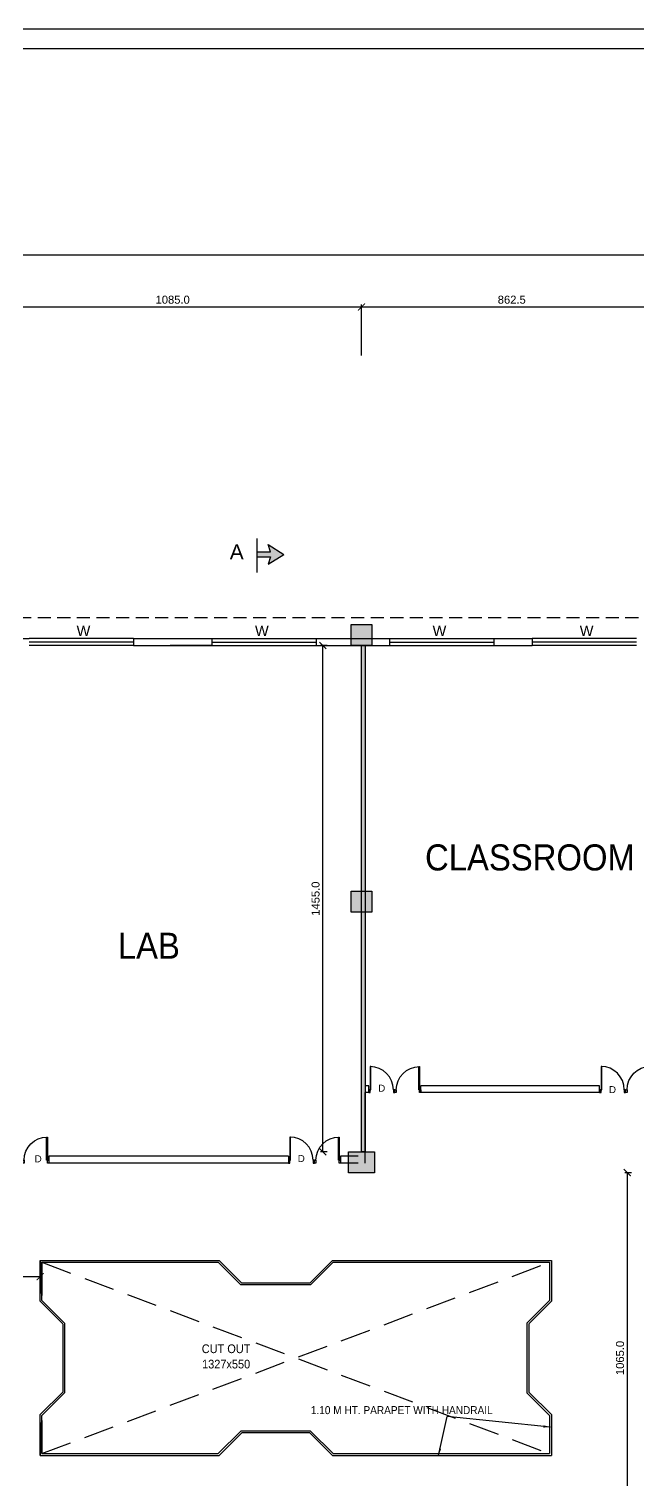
# Model space of a CAD drawing. Extents: x 53439 to 79867, y -144071 to -73305.
# Drawn here: x 70462 to 72211, y -84301 to -80131 of the extents above; entities that cross this region are included whole.
import ezdxf

# ---------------------------------------------------------------- set-up
doc = ezdxf.new("R2010")
doc.units = 0
doc.header["$LTSCALE"] = 0.1
doc.header["$MEASUREMENT"] = 0
doc.header["$PDMODE"] = 35
doc.header["$PDSIZE"] = -0.8
doc.linetypes.add('HIDDEN', pattern=[0.375, 0.25, -0.125])
doc.layers.get('0').update_dxf_attribs({"linetype": 'CONTINUOUS'})
doc.layers.get('DEFPOINTS').update_dxf_attribs({"linetype": 'CONTINUOUS'})
for name, color, linetype in [('BOR', 200, 'CONTINUOUS'), ('BOR1', 230, 'CONTINUOUS'), ('DOOR', 30, 'CONTINUOUS'), ('HAT', 253, 'CONTINUOUS'), ('LAYER4', 130, 'CONTINUOUS'), ('TEXT', 7, 'CONTINUOUS'), ('THIN_HA', 253, 'CONTINUOUS'), ('WALL', 6, 'CONTINUOUS'), ('WIN', 102, 'CONTINUOUS')]:
    doc.layers.add(name, color=color, linetype=linetype)
doc.styles.add('1MM', font='arial.ttf')
doc.styles.add('DIM', font='arial.ttf', dxfattribs={"width": 0.7, "height": 1})
doc.styles.add('DUTCH', font='arial.ttf')
doc.dimstyles.new('KRI', dxfattribs={"dimtxt": 23, "dimasz": 20, "dimexe": 7, "dimexo": 0, "dimgap": 9, "dimtad": 1, "dimdec": 1, "dimzin": 1, "dimtxsty": '1MM', "dimblk": 'ARCHTICK', "dimcen": 0.5, "dimclrd": 252, "dimclre": 252, "dimclrt": 7, "dimaunit": 1, "dimadec": 8, "dimazin": 3, "dimtfac": 1, "dimtdec": 1, "dimtmove": 0, "dimatfit": 3})

# ---------------------------------------------------------------- blocks, each defined once
blk = doc.blocks.new('A$C764D24B9')
at = {"layer": 'DOOR'}
for points in [[(0.056, 0.111), (0.083, 0.111), (0.083, 1), (0.056, 1)], [(0, 0), (0.056, 0), (0.056, 0.111), (0, 0.111)], [(0.944, 0), (1, 0), (1, 0.111), (0.944, 0.111)]]:
    blk.add_lwpolyline(points, close=True, dxfattribs=at)
blk.add_arc((0.056, 0.111), 0.889, 0, 90, dxfattribs=at)
blk = doc.blocks.new('_ARCHTICK')
at = {"layer": 'WALL', "color": 0, "const_width": 0.15}
blk.add_lwpolyline([(-0.5, -0.5), (0.5, 0.5)], dxfattribs=at)
blk = doc.blocks.new('*D340')
at = {"layer": 'DEFPOINTS', "color": 0, "linetype": 'CONTINUOUS', "ltscale": 0.1}
for p in [(70234.5, -83717, 0), (70494.5, -83716.2), (70494.5, -83717, 4.5)]:
    blk.add_point(p, dxfattribs=at)
at = {"layer": 'LAYER4', "color": 252, "linetype": 'CONTINUOUS', "ltscale": 0.1}
for p, q in [((70234.5, -83717), (70234.5, -83709.2)), ((70234.5, -83716.2), (70494.5, -83716.2)), ((70494.5, -83717), (70494.5, -83709.2))]:
    blk.add_line(p, q, dxfattribs=at)
at = {"layer": 'LAYER4', "color": 252, "linetype": 'CONTINUOUS', "ltscale": 0.1, "xscale": 20, "yscale": 20, "zscale": 20, "rotation": 180}
blk.add_blockref('_ARCHTICK', (70234.5, -83716.2), dxfattribs=at)
at = {"layer": 'LAYER4', "color": 252, "linetype": 'CONTINUOUS', "ltscale": 0.1, "xscale": 20, "yscale": 20, "zscale": 20}
blk.add_blockref('_ARCHTICK', (70494.5, -83716.2), dxfattribs=at)
at = {"layer": 'LAYER4', "color": 7, "linetype": 'CONTINUOUS', "ltscale": 0.1, "insert": (70364.5, -83695.4), "char_height": 23, "attachment_point": 5, "style": '1MM'}
blk.add_mtext('260.0', dxfattribs=at)
blk = doc.blocks.new('YTTU')
at = {"layer": 'THIN_HA', "linetype": 'CONTINUOUS', "ltscale": 0.1}
blk.add_hatch(color=2, dxfattribs=at).paths.add_polyline_path([(-6879.58, -1156.369), (-6878.83, -1156.369), (-6878.83, -1156.969), (-6879.58, -1156.969)])
at = {"layer": 'THIN_HA', "color": 2, "linetype": 'CONTINUOUS', "ltscale": 0.1}
blk.add_lwpolyline([(-6879.58, -1156.369), (-6878.83, -1156.369), (-6878.83, -1156.969), (-6879.58, -1156.969)], close=True, dxfattribs=at)
blk = doc.blocks.new('HYTYH')
at = {"layer": 'THIN_HA', "linetype": 'CONTINUOUS', "ltscale": 0.1}
for points in [[(-6814.405, -1129.969), (-6813.805, -1129.969), (-6813.805, -1130.569), (-6814.405, -1130.569)], [(-6814.405, -1137.632), (-6813.805, -1137.632), (-6813.805, -1138.232), (-6814.405, -1138.232)]]:
    blk.add_hatch(color=2, dxfattribs=at).paths.add_polyline_path(points)
at = {"layer": 'THIN_HA', "color": 2, "linetype": 'CONTINUOUS', "ltscale": 0.1}
for points in [[(-6814.405, -1129.969), (-6813.805, -1129.969), (-6813.805, -1130.569), (-6814.405, -1130.569)], [(-6814.405, -1137.632), (-6813.805, -1137.632), (-6813.805, -1138.232), (-6814.405, -1138.232)]]:
    blk.add_lwpolyline(points, close=True, dxfattribs=at)
at = {"layer": 'THIN_HA', "color": 2, "linetype": 'CONTINUOUS'}
blk.add_blockref('YTTU', (65.1, 11.25), dxfattribs=at)
blk = doc.blocks.new('*D280')
at = {"layer": 'DEFPOINTS', "color": 0, "linetype": 'CONTINUOUS', "ltscale": 0.1}
for p in [(71417.4, -80929.7), (70332.4, -81044.5), (71417.4, -81068.9)]:
    blk.add_point(p, dxfattribs=at)
at = {"layer": 'WALL', "color": 252, "linetype": 'CONTINUOUS', "ltscale": 0.1}
for p, q in [((70332.4, -81044.5), (70332.4, -80922.7)), ((70332.4, -80929.7), (71417.4, -80929.7)), ((71417.4, -81068.9), (71417.4, -80922.7))]:
    blk.add_line(p, q, dxfattribs=at)
at = {"layer": 'WALL', "color": 252, "linetype": 'CONTINUOUS', "ltscale": 0.1, "xscale": 20, "yscale": 20, "zscale": 20, "rotation": 180}
blk.add_blockref('_ARCHTICK', (70332.4, -80929.7), dxfattribs=at)
at = {"layer": 'WALL', "color": 252, "linetype": 'CONTINUOUS', "ltscale": 0.1, "xscale": 20, "yscale": 20, "zscale": 20}
blk.add_blockref('_ARCHTICK', (71417.4, -80929.7), dxfattribs=at)
at = {"layer": 'WALL', "color": 7, "linetype": 'CONTINUOUS', "ltscale": 0.1, "insert": (70874.9, -80908.9), "char_height": 23, "attachment_point": 5, "style": '1MM'}
blk.add_mtext('1085.0', dxfattribs=at)
blk = doc.blocks.new('*D281')
at = {"layer": 'DEFPOINTS', "color": 0, "linetype": 'CONTINUOUS', "ltscale": 0.1}
for p in [(72279.9, -80929.7), (72279.9, -81057.7), (71417.4, -81068.9)]:
    blk.add_point(p, dxfattribs=at)
at = {"layer": 'WALL', "color": 252, "linetype": 'CONTINUOUS', "ltscale": 0.1}
for p, q in [((71417.4, -81068.9), (71417.4, -80922.7)), ((71417.4, -80929.7), (72279.9, -80929.7)), ((72279.9, -81057.7), (72279.9, -80922.7))]:
    blk.add_line(p, q, dxfattribs=at)
at = {"layer": 'WALL', "color": 252, "linetype": 'CONTINUOUS', "ltscale": 0.1, "xscale": 20, "yscale": 20, "zscale": 20, "rotation": 180}
blk.add_blockref('_ARCHTICK', (71417.4, -80929.7), dxfattribs=at)
at = {"layer": 'WALL', "color": 252, "linetype": 'CONTINUOUS', "ltscale": 0.1, "xscale": 20, "yscale": 20, "zscale": 20}
blk.add_blockref('_ARCHTICK', (72279.9, -80929.7), dxfattribs=at)
at = {"layer": 'WALL', "color": 7, "linetype": 'CONTINUOUS', "ltscale": 0.1, "insert": (71848.7, -80908.9), "char_height": 23, "attachment_point": 5, "style": '1MM'}
blk.add_mtext('862.5', dxfattribs=at)
blk = doc.blocks.new('*D285')
at = {"layer": 'DEFPOINTS', "color": 0, "linetype": 'CONTINUOUS', "ltscale": 0.1}
for p in [(74300.5, -80780.1), (60562.4, -80846.3), (74300.5, -80846.3, 0)]:
    blk.add_point(p, dxfattribs=at)
at = {"layer": 'WALL', "color": 252, "linetype": 'CONTINUOUS', "ltscale": 0.1}
for p, q in [((60562.4, -80846.3), (60562.4, -80773.1)), ((60562.4, -80780.1), (74300.5, -80780.1)), ((74300.5, -80846.3), (74300.5, -80773.1))]:
    blk.add_line(p, q, dxfattribs=at)
at = {"layer": 'WALL', "color": 252, "linetype": 'CONTINUOUS', "ltscale": 0.1, "xscale": 20, "yscale": 20, "zscale": 20, "rotation": 180}
blk.add_blockref('_ARCHTICK', (60562.4, -80780.1), dxfattribs=at)
at = {"layer": 'WALL', "color": 252, "linetype": 'CONTINUOUS', "ltscale": 0.1, "xscale": 20, "yscale": 20, "zscale": 20}
blk.add_blockref('_ARCHTICK', (74300.5, -80780.1), dxfattribs=at)
at = {"layer": 'WALL', "color": 7, "linetype": 'CONTINUOUS', "ltscale": 0.1, "insert": (67431.4, -80759.4), "char_height": 23, "attachment_point": 5, "style": '1MM'}
blk.add_mtext('13738.1', dxfattribs=at)
blk = doc.blocks.new('A$C2D1352FE')
at = {"layer": 'HAT', "linetype": 'CONTINUOUS', "ltscale": 0.1}
blk.add_hatch(color=256, dxfattribs=at).paths.add_polyline_path([(65.2, 110.8), (25.3, 47), (54.5, 56.6), (54.5, 0), (75.9, 0), (75.9, 56.6), (105.2, 47)])
at = {"layer": 'WALL', "linetype": 'CONTINUOUS', "ltscale": 0.1}
for p, q in [((25.3, 47), (65.2, 110.8)), ((105.2, 47), (65.2, 110.8)), ((0, 0), (139.2, 0)), ((54.5, 56.6), (25.3, 47)), ((54.5, 0), (54.5, 56.6)), ((75.9, 0), (75.9, 56.6)), ((75.9, 56.6), (105.2, 47))]:
    blk.add_line(p, q, dxfattribs=at)
blk = doc.blocks.new('*D414')
at = {"layer": 'DEFPOINTS', "color": 0, "linetype": 'CONTINUOUS', "ltscale": 0.1}
for p in [(71306.2, -81902.5), (71427.4, -81902.5), (71427.4, -83357.5)]:
    blk.add_point(p, dxfattribs=at)
at = {"layer": 'WALL', "color": 252, "ltscale": 0.1}
for p, q in [((71318.7, -81902.5), (71299.2, -81902.5)), ((71306.2, -83357.5), (71306.2, -81902.5)), ((71318.7, -83357.5), (71299.2, -83357.5))]:
    blk.add_line(p, q, dxfattribs=at)
at = {"layer": 'WALL', "color": 252, "linetype": 'CONTINUOUS', "ltscale": 0.1, "xscale": 20, "yscale": 20, "zscale": 20}
for p, rotation in [((71306.2, -81902.5), 90), ((71306.2, -83357.5), 270)]:
    blk.add_blockref('_ARCHTICK', p, dxfattribs=dict(at, rotation=rotation))
at = {"layer": 'WALL', "color": 7, "linetype": 'CONTINUOUS', "ltscale": 0.1, "insert": (71285.4, -82630), "char_height": 23, "attachment_point": 5, "rotation": 90, "style": '1MM'}
blk.add_mtext('1455.0', dxfattribs=at)
blk = doc.blocks.new('*D421')
at = {"layer": 'DEFPOINTS', "color": 0, "linetype": 'CONTINUOUS', "ltscale": 0.1}
for p in [(72269.9, -83417.5), (72180.5, -84482.5), (72269.9, -84482.5)]:
    blk.add_point(p, dxfattribs=at)
at = {"layer": 'WALL', "color": 252, "ltscale": 0.1}
for p, q in [((72193, -83417.5), (72173.5, -83417.5)), ((72180.5, -83417.5), (72180.5, -84482.5)), ((72193, -84482.5), (72173.5, -84482.5))]:
    blk.add_line(p, q, dxfattribs=at)
at = {"layer": 'WALL', "color": 252, "linetype": 'CONTINUOUS', "ltscale": 0.1, "xscale": 20, "yscale": 20, "zscale": 20}
for p, rotation in [((72180.5, -83417.5), 90), ((72180.5, -84482.5), 270)]:
    blk.add_blockref('_ARCHTICK', p, dxfattribs=dict(at, rotation=rotation))
at = {"layer": 'WALL', "color": 7, "linetype": 'CONTINUOUS', "ltscale": 0.1, "insert": (72159.7, -83950), "char_height": 23, "attachment_point": 5, "rotation": 90, "style": '1MM'}
blk.add_mtext('1065.0', dxfattribs=at)

msp = doc.modelspace()

# ---------------------------------------------------------------- hatches: boundary and pattern name
at = {"layer": 'WALL', "linetype": 'CONTINUOUS', "ltscale": 0.1}
h = msp.add_hatch(dxfattribs=at)
h.set_pattern_fill('ANSI31')
h.paths.add_polyline_path([(71417.39, -81902.49), (71427.39, -81902.49), (71427.39, -83357.49), (71417.39, -83357.49)])

# ---------------------------------------------------------------- linework, layer by layer
at = {"layer": 'BOR'}
msp.add_lwpolyline([(75675.95, -80187.4), (59468.14, -80187.4), (59468.14, -88378.68), (75675.95, -88378.68)], close=True, dxfattribs=at)
at = {"layer": 'BOR1'}
msp.add_lwpolyline([(75732.48, -80130.87), (59411.61, -80130.87), (59411.61, -88435.21), (75732.48, -88435.21)], close=True, dxfattribs=at)
at = {"layer": 'DOOR', "linetype": 'HIDDEN', "ltscale": 1500}
msp.add_line((65312.39, -81822.49), (72349.93, -81822.49), dxfattribs=at)
at = {"layer": 'LAYER4', "linetype": 'CONTINUOUS', "ltscale": 0.1}
for p, q in [((70494.49, -83669.99, 4.09), (71008.05, -83669.99, 2.31)), ((70494.49, -83669.99, 4.49), (70494.49, -83764.99, 4.49)), ((70494.49, -83787.07, 4.63), (70494.49, -83669.99, 4.63)), ((70499.49, -83674.99, 4.09), (71005.98, -83674.99, 2.32)), ((70499.49, -83674.99, 4.49), (70499.49, -83769.99, 4.49)), ((70499.49, -83784.99, 4.63), (70499.49, -83674.99, 4.63)), ((70756.74, -83669.99, -4.77), (71008.05, -83669.99, -2.53)), ((71005.98, -83674.99, 2.31), (71070.98, -83739.99, 2.31)), ((71008.05, -83669.99, 2.31), (71073.05, -83734.99, 2.31)), ((71333.91, -83669.99, 2.31), (71268.91, -83734.99, 2.31)), ((71335.98, -83674.99, 2.31), (71270.98, -83739.99, 2.31)), ((71333.91, -83669.99, 2.31), (71962.43, -83669.99, 0)), ((71335.98, -83674.99, 2.31), (71957.43, -83674.99, 0)), ((71957.43, -83674.99, 0), (71957.43, -83784.4, 0)), ((71962.43, -83669.99, 0), (71962.43, -83787.07, 0)), ((71270.98, -83739.99, 2.31), (71070.98, -83739.99, 2.31)), ((71268.91, -83734.99, 2.31), (71073.05, -83734.99, 2.31)), ((70494.49, -83787.07, 4.63), (70559.49, -83852.07, 4.63)), ((70499.49, -83784.99, 4.63), (70564.49, -83849.99, 4.63)), ((71957.43, -83784.99, 0), (71892.43, -83849.99, 0)), ((71962.43, -83787.07, 0), (71897.43, -83852.07, 0)), ((70559.49, -83852.59, 4.63), (70559.49, -84047.92, 4.63)), ((70564.49, -83849.99, 4.63), (70564.49, -84049.99, 4.63)), ((71892.43, -83849.99, 0), (71892.43, -84049.99, 0)), ((71897.43, -83852.59, 0), (71897.43, -84047.92, 0)), ((70494.49, -84112.92), (70559.49, -84047.92)), ((70499.49, -84114.99), (70564.49, -84049.99)), ((71957.43, -84114.99, 0), (71892.43, -84049.99, 0)), ((71962.43, -84112.92, 0), (71897.43, -84047.92, 0)), ((70494.49, -84229.99), (70494.49, -84112.92)), ((70494.49, -84134.99), (70494.49, -84229.99)), ((70499.49, -84224.99), (70499.49, -84114.99)), ((70499.49, -84129.99), (70499.49, -84224.99)), ((71957.43, -84114.99), (71957.43, -84224.99)), ((71962.43, -84112.92), (71962.43, -84229.99)), ((71005.98, -84224.99), (71070.98, -84159.99)), ((71008.05, -84229.99), (71073.05, -84164.99)), ((71270.98, -84159.99), (71070.98, -84159.99)), ((71268.91, -84164.99), (71073.05, -84164.99)), ((71333.91, -84229.99), (71268.91, -84164.99)), ((71335.98, -84224.99), (71270.98, -84159.99)), ((70499.49, -84224.99), (71005.98, -84224.99)), ((71335.98, -84224.99), (71957.43, -84224.99)), ((70494.49, -84229.99), (71008.05, -84229.99)), ((71333.91, -84229.99), (71962.43, -84229.99))]:
    msp.add_line(p, q, dxfattribs=at)
at = {"layer": 'LAYER4', "color": 1, "linetype": 'HIDDEN', "ltscale": 3500}
for p, q in [((70499.49, -84224.99, 4.63), (71957.43, -83674.99, 0)), ((70499.49, -83674.99, 4.63), (71957.43, -84224.99, 0))]:
    msp.add_line(p, q, dxfattribs=at)
at = {"layer": 'WALL', "linetype": 'CONTINUOUS', "ltscale": 0.1}
for p, q in [((70322.39, -81882.49), (70462.39, -81882.49)), ((70762.39, -81882.49), (70987.39, -81882.49)), ((70762.39, -81882.49), (70987.39, -81882.49)), ((70762.39, -81882.49), (70762.39, -81902.49)), ((70987.39, -81882.49), (70987.39, -81902.49)), ((71287.39, -81882.49), (71427.39, -81882.49)), ((71287.39, -81882.49), (71287.39, -81902.49)), ((71407.39, -81882.49), (71497.4, -81882.49)), ((71407.39, -81882.49), (71497.4, -81882.49)), ((71497.4, -81882.49), (71497.4, -81902.49)), ((71797.4, -81882.49), (71907.42, -81882.49)), ((71797.4, -81882.49), (71907.42, -81882.49)), ((71797.4, -81882.49), (71907.42, -81882.49)), ((71797.4, -81882.49), (71797.4, -81902.49)), ((71907.42, -81882.49), (71907.42, -81902.49)), ((70762.39, -81902.49), (70987.39, -81902.49)), ((70762.39, -81902.49), (70987.39, -81902.49)), ((70987.39, -81902.49), (70867.39, -81902.49)), ((70867.39, -81902.49, 0), (70987.39, -81902.49, 0)), ((70987.39, -81902.49), (70867.39, -81902.49)), ((71287.39, -81902.49), (71407.39, -81902.49)), ((71407.39, -81902.49), (71497.4, -81902.49)), ((71407.39, -81902.49), (71497.4, -81902.49)), ((71797.4, -81902.49), (71907.42, -81902.49)), ((71797.4, -81902.49), (71907.42, -81902.49)), ((71797.4, -81902.49), (71907.42, -81902.49)), ((71437.84, -83167.49), (71427.39, -83167.49)), ((71437.84, -83187.49), (71437.84, -83167.49)), ((72100.84, -83167.49), (71587.84, -83167.49)), ((71587.84, -83187.49), (71587.84, -83167.49)), ((72100.84, -83187.49), (72100.84, -83167.49)), ((71427.39, -83387.49), (71427.39, -83187.49)), ((71427.39, -83389.99), (71427.39, -83187.49)), ((71437.84, -83187.49), (71427.39, -83187.49)), ((71437.84, -83187.49), (71427.39, -83187.49)), ((72100.84, -83187.49), (71587.84, -83187.49)), ((71207.23, -83369.99), (70519.14, -83369.99)), ((70519.14, -83369.99), (70519.14, -83389.99)), ((71207.23, -83389.99), (70519.14, -83389.99)), ((71207.23, -83369.99), (71207.23, -83389.99)), ((71407.39, -83369.99), (71357.23, -83369.99)), ((71357.23, -83369.99), (71357.23, -83389.99)), ((71407.39, -83389.99), (71357.23, -83389.99))]:
    msp.add_line(p, q, dxfattribs=at)
msp.add_lwpolyline([(70987.39, -81902.49), (70867.39, -81902.49)], dxfattribs=at)
at = {"layer": 'WALL', "color": 7, "linetype": 'CONTINUOUS', "ltscale": 0.1}
msp.add_lwpolyline([(71417.39, -81902.49), (71427.39, -81902.49), (71427.39, -83357.49), (71417.39, -83357.49)], close=True, dxfattribs=at)
at = {"layer": 'WIN'}
for p, q in [((70762.39, -81882.49, 0), (70462.39, -81882.49, 0)), ((70762.39, -81892.49, 0), (70462.39, -81892.49, 0)), ((70987.39, -81882.49, 0), (71287.39, -81882.49, 0)), ((70987.39, -81892.49, 0), (71287.39, -81892.49, 0)), ((71497.4, -81882.49, 0), (71797.4, -81882.49, 0)), ((71497.4, -81892.49, 0), (71797.4, -81892.49, 0)), ((72207.42, -81882.49, 0), (71907.42, -81882.49, 0)), ((72207.42, -81892.49, 0), (71907.42, -81892.49, 0)), ((70762.39, -81902.49, 0), (70462.39, -81902.49, 0)), ((70987.39, -81902.49, 0), (71287.39, -81902.49, 0)), ((71497.4, -81902.49, 0), (71797.4, -81902.49, 0)), ((72207.42, -81902.49, 0), (71907.42, -81902.49, 0))]:
    msp.add_line(p, q, dxfattribs=at)

# ---------------------------------------------------------------- block references
at = {"layer": 'HAT', "linetype": 'CONTINUOUS', "ltscale": 0.1, "xscale": 0.6999999999970896, "yscale": 0.6999999999970896, "zscale": 0.6999999999970896, "rotation": 270}
msp.add_blockref('A$C2D1352FE', (71116.65, -81594.95), dxfattribs=at)
at = {"layer": 'THIN_HA', "color": 2, "linetype": 'CONTINUOUS', "xscale": 100, "yscale": 100, "zscale": 100}
msp.add_blockref('HYTYH', (752827.85, 31154.42), dxfattribs=at)
at = {"layer": 'WALL', "linetype": 'CONTINUOUS', "ltscale": 0.1}
for p, xscale, yscale, zscale in [((71437.84, -83187.49), 75.00000000116415, 75.00000000116415, 75.00000000116415), ((71587.84, -83187.49), -75.00000000116415, 75.0000000010914, 75.00000000109135), ((72250.84, -83187.33), -75.00000000116415, 75.0000000010914, 75.00000000109135), ((71207.23, -83389.99), 75.00000000116415, 75.00000000116415, 75.00000000116415)]:
    msp.add_blockref('A$C764D24B9', p, dxfattribs=dict(at, xscale=xscale, yscale=yscale, zscale=zscale))
at = {"layer": 'WALL', "linetype": 'CONTINUOUS', "ltscale": 0.1, "extrusion": (0, 0, -1)}
for p, xscale, yscale, zscale in [((-72100.84, -83187.33), -75.00000000116415, 75.0000000010914, -75.00000000116415), ((-70519.14, -83389.99), 75.00000000116415, 75.00000000116415, -75.00000000109135), ((-71357.23, -83389.99), 75.00000000116415, 75.00000000116415, -75.00000000109135)]:
    msp.add_blockref('A$C764D24B9', p, dxfattribs=dict(at, xscale=xscale, yscale=yscale, zscale=zscale))

# ---------------------------------------------------------------- texts
at = {"style": 'DIM'}
for s, height, p in [('A', 43, (71038.87, -81655, 0)), ('W', 30, (70598.89, -81875.32, 0)), ('W', 30, (71111.29, -81875.32, 0)), ('W', 30, (71621.3, -81875.32, 0)), ('W', 30, (72043.92, -81875.32, 0)), ('D', 20, (71465.25, -83184.68)), ('D', 20, (72128, -83188.75)), ('D', 20, (70478.64, -83387.62)), ('D', 20, (71234.22, -83386.71))]:
    msp.add_text(s, height=height, dxfattribs=at).set_placement(p)
at = {"layer": 'TEXT', "style": 'DUTCH', "width": 0.9}
for s, height, p in [('CLASSROOM', 75, (71599.71, -82549.02, 0)), ('LAB', 75, (70717.41, -82802.75, 0)), ('CUT OUT', 25, (70958.46, -83936.02, 0)), ('1327x550', 25, (70959.4, -83980.07, 0)), ('1.10 M HT. PARAPET WITH HANDRAIL', 23, (71271.73, -84111.37, 0))]:
    msp.add_text(s, height=height, dxfattribs=at).set_placement(p)

# ---------------------------------------------------------------- dimensions: what is measured, and where the dimension line sits
at = {"layer": 'LAYER4', "color": 120, "linetype": 'CONTINUOUS', "ltscale": 0.1}
dim = msp.add_linear_dim(base=(70494.49, -83716.16, 0), p1=(70234.49, -83717.02), p2=(70494.49, -83717.02, 4.49), dimstyle='KRI', dxfattribs=at)
dim.commit()
dim.dimension.update_dxf_attribs({"geometry": '*D340', "text_midpoint": (70364.49, -83695.41, 0)})
at = {"layer": 'WALL', "linetype": 'CONTINUOUS', "ltscale": 0.1}
dim = msp.add_linear_dim(base=(74300.51, -80780.13), p1=(60562.39, -80846.3), p2=(74300.51, -80846.3, 0), dimstyle='KRI', dxfattribs=at)
dim.commit()
dim.dimension.update_dxf_attribs({"geometry": '*D285', "text_midpoint": (67431.45, -80759.37)})
for base, p1, p2, picture, middle in [((71417.39, -80929.66), (70332.39, -81044.48), (71417.39, -81068.87), '*D280', (70874.89, -80908.92)), ((72279.93, -80929.66), (71417.39, -81068.87), (72279.93, -81057.72), '*D281', (71848.66, -80908.92))]:
    dim = msp.add_linear_dim(base=base, p1=p1, p2=p2, dimstyle='KRI', override={"dimtmove": 1}, dxfattribs=at)
    dim.commit()
    dim.dimension.update_dxf_attribs({"geometry": picture, "text_midpoint": middle})
at = {"layer": 'WALL', "color": 7, "linetype": 'CONTINUOUS', "ltscale": 0.1}
dim = msp.add_linear_dim(base=(71306.15, -81902.49), p1=(71427.39, -83357.49), p2=(71427.39, -81902.49), angle=90, dimstyle='KRI', override={"dimfxl": 12.5, "dimfxlon": 1}, dxfattribs=at)
dim.commit()
dim.dimension.update_dxf_attribs({"geometry": '*D414', "text_midpoint": (71285.41, -82629.99)})
dim = msp.add_aligned_dim(p1=(72269.95, -83417.49), p2=(72269.95, -84482.49), distance=-89.5, dimstyle='KRI', override={"dimfxl": 12.5, "dimfxlon": 1}, dxfattribs=at)
dim.commit()
dim.dimension.update_dxf_attribs({"geometry": '*D421', "text_midpoint": (72159.71, -83949.99)})

# ---------------------------------------------------------------- leaders
at = {"layer": 'WALL', "linetype": 'CONTINUOUS', "ltscale": 0.1}
for points in [[(71638.55, -84230.25, 2.3), (71662.93, -84118.23, 2.3)], [(71959.62, -84148.79, 4.63), (71662.93, -84118.23, 4.63)]]:
    msp.add_leader(points, dimstyle='KRI', override={"dimgap": 9, "dimtad": 0}, dxfattribs=at)

doc.saveas('drawing.dxf')
